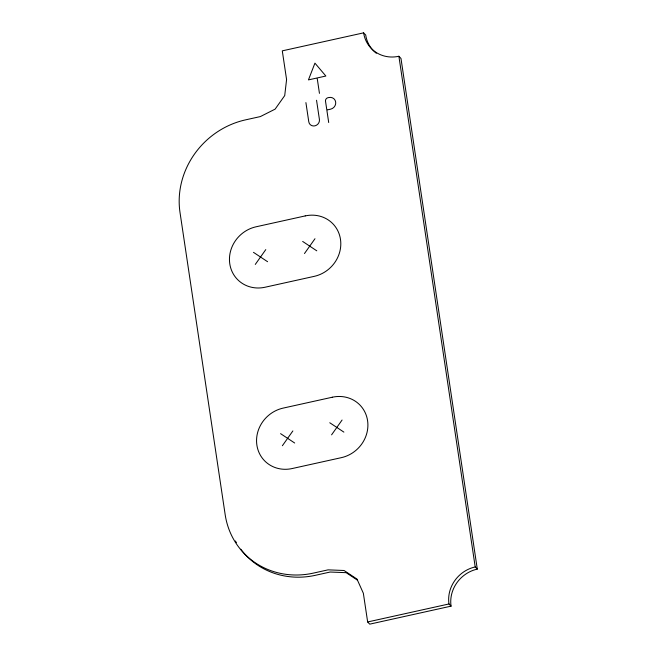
<?xml version="1.0" encoding="UTF-8"?>
<svg xmlns="http://www.w3.org/2000/svg" width="657" height="657" viewBox="0 0 657 657"><rect width="100%" height="100%" fill="white"/><g stroke="black" fill="none" stroke-linecap="round" stroke-linejoin="round"><path stroke-width="0.99" d="M255.286 264.426L265.773 249.619M304.478 253.536L314.974 238.729M282.379 445.733L292.874 430.926M331.58 434.844L342.075 420.037M363.625 32.85L282.288 50.852L286.583 79.563L284.719 95.585L275.119 109.136L260.344 116.585L245.587 119.853A80.45 74.57 -43.7 0 0 180.002 212.416L225.162 514.587A80.45 74.57 -43.7 0 0 313.332 573.118L328.089 569.849L344.071 570.498L356.981 579.063L363.354 593.263L367.649 621.965L369.735 624.15L451.063 606.148A32.185 29.828 -43.7 0 1 477.294 569.118L400.975 58.44L398.889 56.264A32.185 29.828 -43.7 0 1 363.625 32.85L365.711 35.035A32.185 29.828 -43.7 0 0 376.338 53.283M316.534 78.101L308.445 79.891L314.933 63.138L325.864 76.031L317.15 77.961L319.45 93.36M327.449 109.867L330.619 109.169A6.2 5.749 -43.7 0 0 335.67 102.024A6.2 5.749 -43.7 0 0 328.878 97.515L327.974 97.712A3.014 2.8 -43.7 0 0 325.511 101.186L328.705 122.522M367.649 621.965L448.977 603.964A32.185 29.828 -43.7 0 1 475.208 566.942L398.889 56.264M302.672 241.448L316.781 250.818M253.479 252.345L267.58 261.708M329.773 422.755L343.882 432.117M280.572 433.645L294.681 443.015M357.449 580.172L346.157 572.674L330.175 572.033L315.417 575.302A80.45 74.57 -43.7 0 1 240.766 549.227M475.208 566.942L477.294 569.118M448.977 603.964L451.063 606.148M316.543 100.242L319.417 119.451A5.568 5.157 -43.7 0 1 314.875 125.857A5.568 5.157 -43.7 0 1 308.782 121.808L305.907 102.599M236.397 542.707A80.45 74.57 -43.7 0 1 235.42 540.998M305.209 215.915L256.016 226.805A32.185 29.828 -43.7 0 0 229.778 263.827A32.185 29.828 -43.7 0 0 265.042 287.24L314.243 276.351A32.185 29.828 -43.7 0 0 340.482 239.329A32.185 29.828 -43.7 0 0 305.209 215.915M332.311 397.222L283.11 408.112A32.185 29.828 -43.7 0 0 256.879 445.134A32.185 29.828 -43.7 0 0 292.143 468.548L341.344 457.658A32.185 29.828 -43.7 0 0 367.575 420.628A32.185 29.828 -43.7 0 0 332.311 397.222"/></g></svg>
